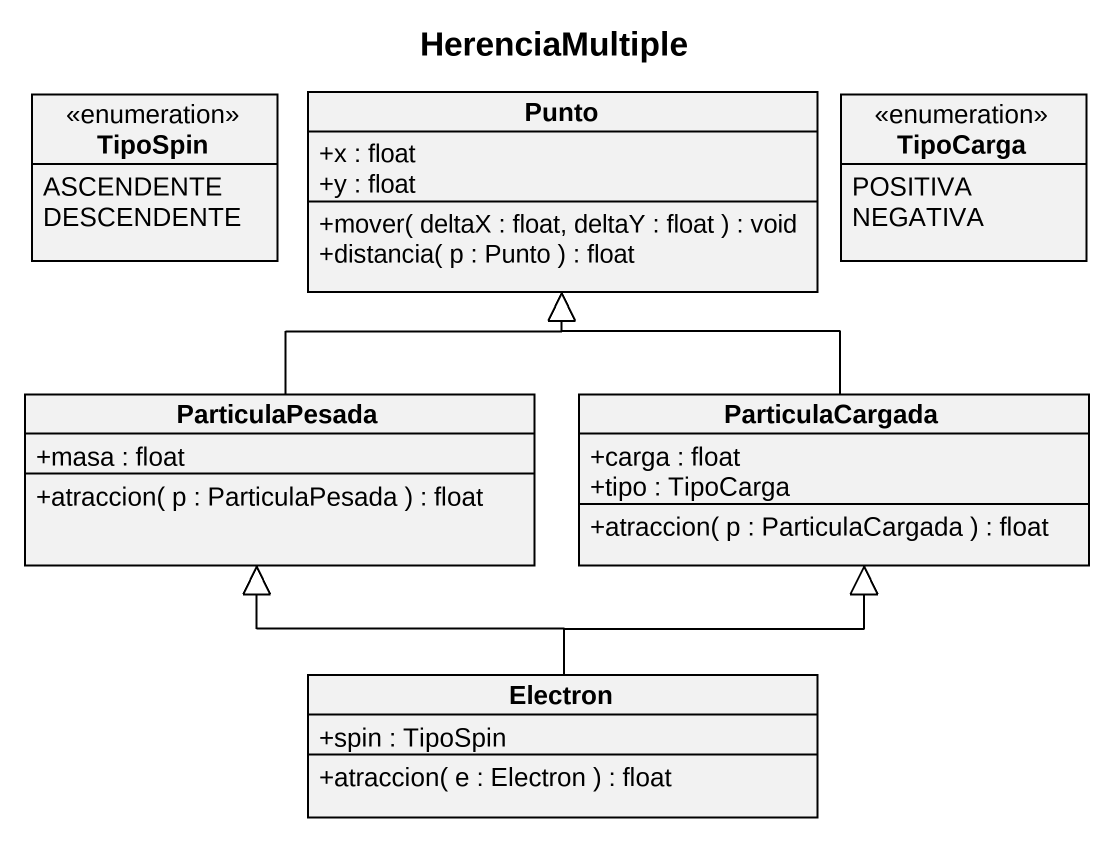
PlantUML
@startuml
title HerenciaMultiple
hide circle
hide empty members
skinparam classAttributeIconSize 0
enum TipoSpin {
  ASCENDENTE
  DESCENDENTE
}
class Punto {
  +x : float
  +y : float
  +mover( deltaX : float, deltaY : float ) : void
  +distancia( p : Punto ) : float
}
enum TipoCarga {
  POSITIVA
  NEGATIVA
}
class ParticulaPesada {
  +masa : float
  +atraccion( p : ParticulaPesada ) : float
}
class ParticulaCargada {
  +carga : float
  +tipo : TipoCarga
  +atraccion( p : ParticulaCargada ) : float
}
class Electron {
  +spin : TipoSpin
  +atraccion( e : Electron ) : float
}
ParticulaPesada -up-|> Punto
ParticulaCargada -up-|> Punto
Electron -up-|> ParticulaPesada
Electron -up-|> ParticulaCargada
@enduml
